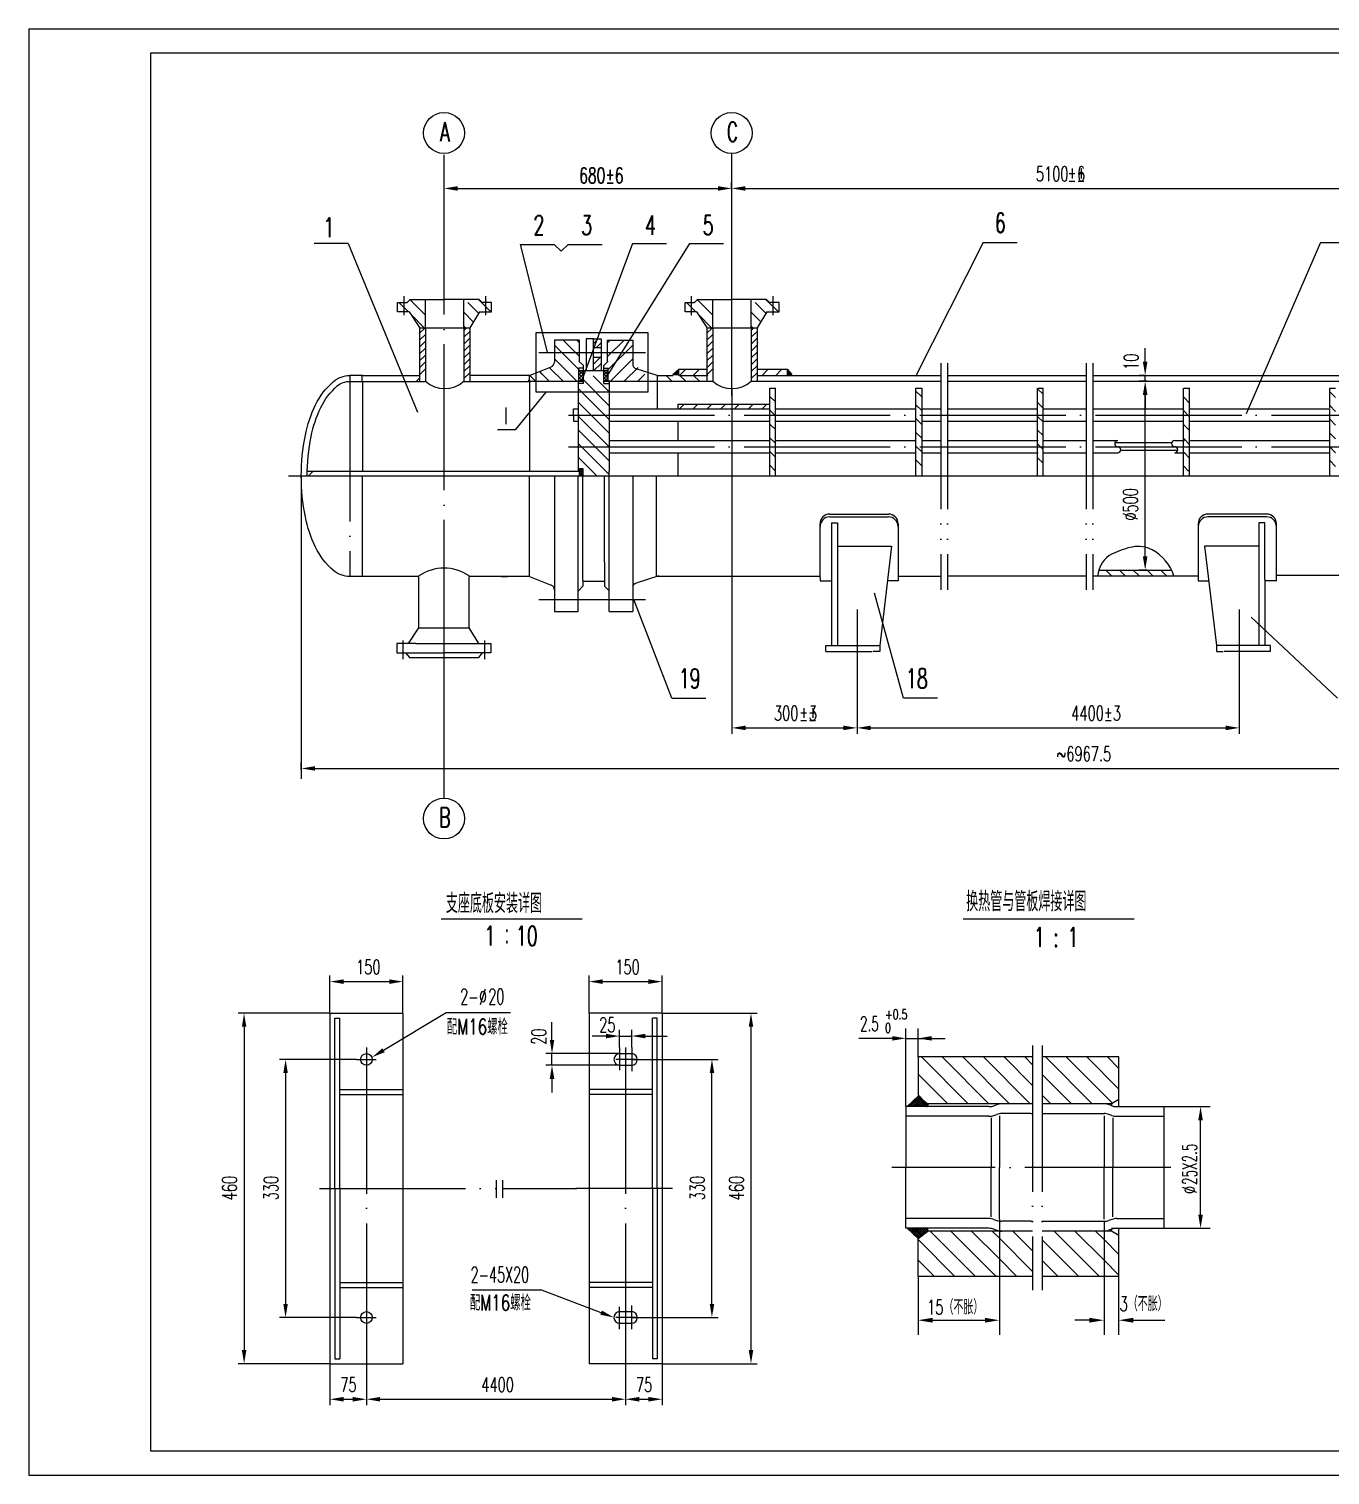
# Model space of a CAD drawing. Extents: x -843 to 1784, y -26 to 1322.
# Drawn here: x 6.4 to 273.6, y 719.5 to 1016.5 of the extents above; entities that cross this region are included whole.
import ezdxf
from ezdxf.enums import TextEntityAlignment as Align

# ---------------------------------------------------------------- set-up
doc = ezdxf.new("R2010")
doc.units = 0
doc.header["$MEASUREMENT"] = 0
doc.linetypes.add('DASHDOT-M', pattern=[36, 30, -3, 0, -3])
doc.linetypes.add('DIVIDE-M', pattern=[39, 30, -3, 0, -3, 0, -3])
doc.layers.get('0').update_dxf_attribs({"linetype": 'CONTINUOUS'})
for name, color, linetype in [('1', 3, 'CONTINUOUS'), ('CDR_DWG1', 4, 'CONTINUOUS'), ('CDR_DWG2', 2, 'CONTINUOUS'), ('CDR_DWG3', 1, 'DASHDOT-M'), ('CDR_DWG4', 3, 'DIVIDE-M')]:
    doc.layers.add(name, color=color, linetype=linetype)
doc.styles.add('HZ', font='romans', dxfattribs={"width": 0.7, "bigfont": 'hz'})

# ---------------------------------------------------------------- blocks, each defined once
blk = doc.blocks.new('*X18')
for p, q in [((218.61, 171.71), (217.45, 172.87)), ((221.44, 171.71), (220.24, 172.91)), ((224.27, 171.71), (223.07, 172.91)), ((227.1, 171.71), (225.9, 172.91)), ((229.92, 171.71), (228.72, 172.91))]:
    blk.add_line(p, q)
blk = doc.blocks.new('*X98')
at = {"layer": '1', "color": 0, "linetype": 'Continuous'}
for p, q in [((-22608.98, -21032.62), (-22618.6, -21023)), ((-22604.74, -21032.62), (-22614.36, -21023)), ((-22600.5, -21032.62), (-22610.12, -21023)), ((-22596.25, -21032.62), (-22605.88, -21023)), ((-22595.79, -21028.84), (-22601.63, -21023)), ((-22595.79, -21024.6), (-22597.39, -21023)), ((-22583.53, -21032.62), (-22593.15, -21023)), ((-22579.4, -21032.51), (-22588.91, -21023)), ((-22578.04, -21029.62), (-22584.66, -21023)), ((-22578.04, -21025.37), (-22580.42, -21023)), ((-22613.22, -21032.62), (-22619.31, -21026.54)), ((-22587.77, -21032.62), (-22593.79, -21026.6)), ((-22618.05, -21032.04), (-22619.31, -21030.78)), ((-22592.01, -21032.62), (-22593.79, -21030.84)), ((-22607.48, -21068.07), (-22616.79, -21058.75)), ((-22603.23, -21068.07), (-22612.55, -21058.75)), ((-22602.58, -21064.47), (-22608.31, -21058.75)), ((-22602.58, -21060.23), (-22604.06, -21058.75)), ((-22595.79, -21067.03), (-22602.58, -21060.23)), ((-22595.79, -21062.78), (-22599.82, -21058.75)), ((-22582.02, -21068.07), (-22591.33, -21058.76)), ((-22581.11, -21064.73), (-22587.09, -21058.76)), ((-22581.11, -21060.49), (-22582.85, -21058.76)), ((-22611.72, -21068.07), (-22619.31, -21060.48)), ((-22586.26, -21068.07), (-22593.79, -21060.54)), ((-22578.04, -21063.56), (-22581.11, -21060.49)), ((-22615.96, -21068.07), (-22619.31, -21064.72)), ((-22598.99, -21068.07), (-22602.58, -21064.47)), ((-22590.51, -21068.07), (-22593.79, -21064.78)), ((-22578.04, -21067.8), (-22581.11, -21064.73))]:
    blk.add_line(p, q, dxfattribs=at)
blk = doc.blocks.new('*X97')
at = {"layer": '1', "color": 0, "linetype": 'Continuous'}
for p, q in [((-22621.42, -21058.18), (-22621.46, -21058.23)), ((-22620.99, -21058.18), (-22621.24, -21058.43)), ((-22621.16, -21058.18), (-22619.15, -21060.19)), ((-22620.57, -21058.18), (-22621.03, -21058.64)), ((-22620.15, -21058.18), (-22620.81, -21058.85)), ((-22620.73, -21058.18), (-22618.91, -21060)), ((-22619.72, -21058.18), (-22620.59, -21059.06)), ((-22619.3, -21058.18), (-22620.38, -21059.26)), ((-22620.31, -21058.18), (-22618.67, -21059.82)), ((-22618.87, -21058.18), (-22620.16, -21059.47)), ((-22618.45, -21058.18), (-22619.94, -21059.68)), ((-22619.88, -21058.18), (-22618.44, -21059.63)), ((-22618.02, -21058.18), (-22619.72, -21059.89)), ((-22617.6, -21058.18), (-22619.51, -21060.09)), ((-22619.46, -21058.18), (-22618.2, -21059.45)), ((-22617.31, -21058.32), (-22619.28, -21060.29)), ((-22619.04, -21058.18), (-22617.96, -21059.26)), ((-22618.61, -21058.18), (-22617.72, -21059.08)), ((-22618.19, -21058.18), (-22617.48, -21058.89)), ((-22617.76, -21058.18), (-22617.31, -21058.64)), ((-22617.31, -21058.74), (-22617.39, -21058.82)), ((-22617.34, -21058.18), (-22617.31, -21058.21))]:
    blk.add_line(p, q, dxfattribs=at)
blk = doc.blocks.new('*X96')
at = {"layer": '1', "color": 0, "linetype": 'Continuous'}
for p, q in [((-22621.42, -21033.19), (-22621.46, -21033.14)), ((-22620.99, -21033.19), (-22621.24, -21032.94)), ((-22621.16, -21033.19), (-22619.15, -21031.18)), ((-22620.57, -21033.19), (-22621.03, -21032.73)), ((-22620.15, -21033.19), (-22620.81, -21032.52)), ((-22620.73, -21033.19), (-22618.91, -21031.37)), ((-22619.72, -21033.19), (-22620.59, -21032.32)), ((-22619.3, -21033.19), (-22620.38, -21032.11)), ((-22620.31, -21033.19), (-22618.67, -21031.55)), ((-22618.87, -21033.19), (-22620.16, -21031.9)), ((-22618.45, -21033.19), (-22619.94, -21031.69)), ((-22619.88, -21033.19), (-22618.44, -21031.74)), ((-22618.02, -21033.19), (-22619.73, -21031.49)), ((-22617.6, -21033.19), (-22619.51, -21031.28)), ((-22619.46, -21033.19), (-22618.2, -21031.92)), ((-22617.31, -21033.06), (-22619.28, -21031.08)), ((-22619.04, -21033.19), (-22617.96, -21032.11)), ((-22618.61, -21033.19), (-22617.72, -21032.29)), ((-22618.19, -21033.19), (-22617.48, -21032.48)), ((-22617.76, -21033.19), (-22617.31, -21032.73)), ((-22617.31, -21032.63), (-22617.39, -21032.55)), ((-22617.34, -21033.19), (-22617.31, -21033.16))]:
    blk.add_line(p, q, dxfattribs=at)
blk = doc.blocks.new('*X19')
for p, q in [((85.38, 225.75), (83.45, 227.68)), ((88.87, 225.09), (85.69, 228.27)), ((99.8, 225.47), (97.59, 227.68)), ((102.35, 225.75), (99.78, 228.32)), ((88.61, 222.51), (85.86, 225.27)), ((98.72, 223.72), (96.77, 225.67)), ((97.1, 222.51), (96.77, 222.85))]:
    blk.add_line(p, q)
blk = doc.blocks.new('*X17')
for p, q in [((159.06, 238.25), (160.3, 239.5)), ((161.89, 238.25), (163.13, 239.5))]:
    blk.add_line(p, q)
blk = doc.blocks.new('*X34')
for p, q in [((117.47, 219.29), (118.39, 220.21)), ((118.04, 218.45), (119.01, 219.42))]:
    blk.add_line(p, q)
blk = doc.blocks.new('*X13')
for p, q in [((41.06, 114.6), (44.43, 117.97)), ((41.06, 117.43), (41.6, 117.97)), ((41.06, 111.77), (46.21, 116.92)), ((41.64, 109.52), (46.21, 114.09)), ((44.47, 109.52), (47.32, 112.37)), ((47.29, 109.52), (48.73, 110.96))]:
    blk.add_line(p, q)
blk = doc.blocks.new('*X22')
for p, q in [((149.84, 221.96), (150.39, 222.51)), ((149.84, 220.55), (151.04, 221.75)), ((149.84, 219.13), (151.04, 220.34)), ((149.84, 217.72), (151.04, 218.93)), ((149.84, 216.3), (151.04, 217.51)), ((149.84, 214.89), (151.04, 216.1)), ((149.84, 213.48), (151.04, 214.68)), ((149.84, 212.06), (151.04, 213.27))]:
    blk.add_line(p, q)
blk = doc.blocks.new('*X21')
for p, q in [((140.74, 221.35), (141.9, 222.51)), ((140.74, 219.93), (141.94, 221.13)), ((140.74, 218.52), (141.94, 219.72)), ((140.74, 217.11), (141.94, 218.31)), ((140.74, 215.69), (141.94, 216.89)), ((140.74, 214.28), (141.94, 215.48)), ((140.74, 212.86), (141.94, 214.06))]:
    blk.add_line(p, q)
blk = doc.blocks.new('*X14')
for p, q in [((90.66, 104.5), (85.24, 109.92)), ((90.66, 107.33), (87.36, 110.63)), ((90.66, 101.68), (84.29, 108.04)), ((90.66, 98.85), (84.29, 105.21)), ((90.66, 96.02), (84.29, 102.38)), ((90.66, 93.19), (84.29, 99.56)), ((90.66, 90.36), (84.29, 96.73)), ((88.12, 90.08), (84.29, 93.9))]:
    blk.add_line(p, q)
blk = doc.blocks.new('*X15')
for p, q in [((114.44, 233.24), (115.33, 234.12)), ((114.44, 233.94), (114.62, 234.12)), ((114.44, 232.53), (115.36, 233.45)), ((115.36, 232.54), (114.44, 233.45)), ((115.17, 232.02), (114.44, 232.75)), ((114.46, 232.02), (114.44, 232.04)), ((115.36, 233.24), (114.48, 234.12)), ((114.64, 232.02), (115.36, 232.74)), ((115.36, 233.95), (115.19, 234.12))]:
    blk.add_line(p, q)
blk = doc.blocks.new('*X42')
at = {"color": 0}
for p, q in [((113.06, 199.34), (113.36, 199.65)), ((113.75, 198.94), (113.06, 199.64)), ((113.06, 198.92), (113.75, 199.61)), ((113.75, 198.52), (113.06, 199.21)), ((113.06, 198.5), (113.75, 199.19)), ((113.75, 199.37), (113.47, 199.65)), ((113.75, 198.1), (113.06, 198.79)), ((113.33, 198.1), (113.06, 198.36)), ((113.08, 198.1), (113.75, 198.76)), ((113.51, 198.1), (113.75, 198.34))]:
    blk.add_line(p, q, dxfattribs=at)
blk = doc.blocks.new('*X35')
for p, q in [((117.47, 215.05), (118.81, 216.39)), ((117.52, 213.69), (119.01, 215.18)), ((118.94, 213.69), (119.01, 213.76))]:
    blk.add_line(p, q)
blk = doc.blocks.new('*X40')
for p, q in [((154.86, 207.18), (153.66, 208.38)), ((154.86, 204.35), (153.66, 205.55)), ((154.86, 201.52), (153.66, 202.72)), ((154.86, 198.7), (153.66, 199.9)), ((154.86, 195.87), (153.66, 197.07)), ((154.83, 193.07), (153.66, 194.24))]:
    blk.add_line(p, q)
blk = doc.blocks.new('*X20')
for p, q in [((133.56, 211.51), (132.36, 212.71)), ((136.38, 211.51), (135.18, 212.71)), ((139.21, 211.51), (138.01, 212.71))]:
    blk.add_line(p, q)
blk = doc.blocks.new('*X16')
for p, q in [((142.09, 238.25), (143.33, 239.49)), ((144.92, 238.25), (146.15, 239.49)), ((147.75, 238.25), (147.88, 238.39))]:
    blk.add_line(p, q)
blk = doc.blocks.new('*X41')
for p, q in [((135.11, 205.82), (136.07, 206.79)), ((137.94, 205.82), (138.9, 206.79)), ((140.76, 205.82), (141.73, 206.79)), ((143.59, 205.82), (144.56, 206.79)), ((146.42, 205.82), (147.39, 206.79)), ((149.25, 205.82), (150.22, 206.79)), ((152.08, 205.82), (153.05, 206.79))]:
    blk.add_line(p, q)
blk = doc.blocks.new('*X39')
for p, q in [((184.86, 208.29), (183.66, 209.49)), ((184.86, 205.47), (183.66, 206.67)), ((184.86, 202.64), (183.66, 203.84)), ((184.86, 199.81), (183.66, 201.01)), ((184.86, 196.98), (183.66, 198.18)), ((184.86, 194.15), (183.66, 195.35))]:
    blk.add_line(p, q)
blk = doc.blocks.new('*X38')
for p, q in [((209.78, 208.83), (208.66, 209.95)), ((209.78, 206), (208.66, 207.12)), ((209.78, 203.17), (208.66, 204.29)), ((209.78, 200.34), (208.66, 201.46)), ((209.78, 197.51), (208.66, 198.64)), ((209.78, 194.69), (208.66, 195.81))]:
    blk.add_line(p, q)
blk = doc.blocks.new('*X36')
for p, q in [((269.86, 208.15), (268.66, 209.35)), ((269.86, 205.32), (268.66, 206.52)), ((269.86, 202.49), (268.66, 203.69)), ((269.86, 199.66), (268.66, 200.86)), ((269.86, 196.83), (268.66, 198.03)), ((269.86, 194.01), (268.66, 195.21))]:
    blk.add_line(p, q)
blk = doc.blocks.new('*X37')
for p, q in [((239.86, 207.03), (238.66, 208.23)), ((239.86, 209.86), (239.65, 210.07)), ((239.86, 204.21), (238.66, 205.41)), ((239.86, 201.38), (238.66, 202.58)), ((239.86, 198.55), (238.66, 199.75)), ((239.86, 195.72), (238.66, 196.92)), ((239.68, 193.07), (238.66, 194.09))]:
    blk.add_line(p, q)

msp = doc.modelspace()

# ---------------------------------------------------------------- linework, layer by layer
for p, q in [((6.37, 1016.49), (847.37, 1016.49)), ((6.37, 1016.49), (847.37, 1016.49)), ((6.37, 1016.49), (6.37, 719.49)), ((91.63, 965.86), (91.63, 990.64)), ((150.71, 990.87), (150.71, 965.86)), ((94.43, 983.72), (147.91, 983.72)), ((153.51, 983.72), (282.67, 983.72)), ((71.96, 972.41), (64.96, 972.41)), ((71.96, 972.41), (86.19, 937.8)), ((107.28, 972.24), (112.84, 950.08)), ((107.28, 972.24), (114.28, 972.24)), ((114.28, 972.24), (115.7, 970.83)), ((115.7, 970.83), (117.11, 972.24)), ((117.11, 972.24), (124.11, 972.24)), ((130.33, 972.41), (119.89, 944.12)), ((142.02, 972.41), (125.05, 945.15)), ((130.33, 972.41), (137.33, 972.41)), ((142.02, 972.41), (149.02, 972.41)), ((202.38, 972.6), (188.46, 945.13)), ((202.38, 972.6), (209.38, 972.6)), ((271.68, 972.6), (256.39, 937.43)), ((271.68, 972.6), (278.68, 972.6)), ((235.64, 948.13), (235.64, 950.93)), ((139.79, 946.57), (138.63, 945.5)), ((162.09, 946.58), (163.09, 945.5)), ((235.64, 945.33), (234.39, 945.33)), ((235.64, 944.13), (235.64, 945.33)), ((235.64, 944.13), (235.64, 945.33)), ((112.55, 941.88), (106.22, 934.12)), ((150.78, 942.62), (150.78, 871.69)), ((236.02, 944.13), (234.39, 944.13)), ((235.64, 941.33), (235.64, 938.53)), ((235.64, 908.14), (235.64, 941.33)), ((106.22, 934.12), (102.6, 934.12)), ((62.32, 924.69), (62.32, 862.47)), ((186.01, 879.06), (180.07, 900.59)), ((138.42, 879.06), (130.63, 899.34)), ((176.47, 897.22), (176.47, 873.71)), ((254.98, 897.22), (254.98, 873.71)), ((257.42, 895.65), (275.12, 879.06)), ((91.63, 858.52), (91.63, 885.72)), ((138.42, 879.06), (145.42, 879.06)), ((193.01, 879.06), (186.01, 879.06)), ((176.47, 873.71), (176.47, 871.69)), ((254.98, 873.71), (254.98, 871.69)), ((153.58, 872.94), (173.67, 872.94)), ((179.27, 872.94), (252.18, 872.94)), ((62.32, 864.38), (62.32, 865.86)), ((65.12, 864.61), (358.73, 864.61)), ((68.2, 814.35), (68.2, 822.08)), ((71, 820.83), (80.4, 820.83)), ((83.2, 814.35), (83.2, 822.08)), ((121.43, 814.35), (121.43, 822.08)), ((124.23, 820.83), (133.63, 820.83)), ((136.43, 814.35), (136.43, 822.08)), ((68.2, 814.35), (49.32, 814.35)), ((79.21, 806.74), (92.04, 814.52)), ((92.04, 814.52), (96.66, 814.52)), ((96.66, 814.52), (105.27, 814.52)), ((136.43, 814.35), (155.93, 814.35)), ((50.57, 811.55), (50.57, 745.15)), ((113.81, 808.85), (113.81, 812.53)), ((127.68, 807.27), (127.68, 810.9)), ((130.18, 807.27), (130.18, 810.9)), ((154.68, 811.55), (154.68, 745.15)), ((186.49, 795.17), (186.49, 811.17)), ((188.99, 805.36), (188.99, 811.17)), ((124.88, 809.65), (122.08, 809.65)), ((127.68, 809.65), (130.18, 809.65)), ((132.98, 809.65), (137.43, 809.65)), ((183.69, 809.17), (176.85, 809.17)), ((186.49, 809.17), (194.59, 809.17)), ((127.68, 806.05), (112.56, 806.05)), ((113.81, 803.66), (113.81, 806.05)), ((189.19, 805.36), (188.99, 805.16)), ((73.65, 804.85), (57.84, 804.85)), ((59.09, 802.05), (59.09, 754.65)), ((127.68, 803.66), (112.56, 803.66)), ((130.97, 804.85), (126.9, 804.85)), ((130.18, 804.85), (147.91, 804.85)), ((146.66, 754.65), (146.66, 802.05)), ((113.81, 800.86), (113.81, 798.06)), ((186.79, 795.17), (189, 797.28)), ((189, 797.28), (191, 795.73)), ((190.99, 795.73), (190.99, 795.17)), ((212.13, 793.74), (212.51, 793.74)), ((239.46, 795.17), (249.02, 795.17)), ((247.02, 772.97), (247.02, 792.37)), ((186.79, 770.17), (189, 768.06)), ((189, 768.06), (191, 769.61)), ((190.99, 769.6), (190.99, 770.17)), ((205.71, 772.06), (205.71, 748.29)), ((212.13, 771.6), (212.51, 771.6)), ((212.51, 769.6), (212.47, 769.6)), ((227.19, 771.6), (227.19, 748.29)), ((230.25, 760.29), (230.25, 770.17)), ((239.46, 770.17), (249.02, 770.17)), ((188.99, 760.29), (188.99, 768.62)), ((230.25, 760.35), (230.19, 760.29)), ((97.44, 757.51), (111.55, 757.51)), ((123.91, 752.84), (111.55, 757.51)), ((212.51, 760.29), (188.99, 760.29)), ((188.99, 760.29), (188.99, 748.29)), ((230.25, 760.29), (214.51, 760.29)), ((230.19, 760.29), (230.19, 748.29)), ((73.65, 751.85), (57.84, 751.85)), ((130.18, 751.85), (147.91, 751.85)), ((75.7, 749.28), (75.7, 733.81)), ((128.93, 749.28), (128.93, 733.81)), ((191.99, 751.29), (202.71, 751.29)), ((224.19, 751.29), (221.19, 751.29)), ((233.19, 751.29), (239.65, 751.29)), ((69.2, 743.35), (70.2, 743.35)), ((68.2, 742.35), (49.32, 742.35)), ((68.2, 742.35), (68.2, 733.81)), ((136.43, 742.35), (136.43, 733.81)), ((136.43, 742.35), (155.93, 742.35)), ((71, 735.06), (72.9, 735.06)), ((78.5, 735.06), (126.13, 735.06)), ((131.73, 735.06), (133.63, 735.06)), ((6.37, 719.49), (847.37, 719.49))]:
    msp.add_line(p, q)
msp.add_circle((75.7, 751.85), 1.2)
for points in [[(94.43, 984.19), (94.43, 983.26), (91.63, 983.72)], [(147.91, 984.19), (147.91, 983.26), (150.71, 983.72)], [(153.51, 984.19), (153.51, 983.26), (150.71, 983.72)], [(235.17, 948.13), (236.1, 948.13), (235.64, 945.33)], [(139.79, 945.34), (139.79, 946.58), (138.51, 945.34)], [(162.13, 945.36), (162.13, 946.5), (163.12, 945.41)], [(235.17, 941.33), (236.1, 941.33), (235.64, 944.13)], [(235.17, 941.33), (236.1, 941.33), (235.64, 944.13)], [(235.17, 908.14), (236.1, 908.14), (235.64, 905.34)], [(153.58, 873.4), (153.58, 872.47), (150.78, 872.94)], [(173.67, 873.4), (173.67, 872.47), (176.47, 872.94)], [(179.27, 873.4), (179.27, 872.47), (176.47, 872.94)], [(252.18, 873.4), (252.18, 872.47), (254.98, 872.94)], [(65.12, 865.08), (65.12, 864.15), (62.32, 864.61)], [(71, 821.3), (71, 820.36), (68.2, 820.83)], [(80.4, 821.3), (80.4, 820.36), (83.2, 820.83)], [(124.23, 821.3), (124.23, 820.36), (121.43, 820.83)], [(133.63, 821.3), (133.63, 820.36), (136.43, 820.83)], [(50.11, 811.55), (51.04, 811.55), (50.57, 814.35)], [(154.22, 811.55), (155.15, 811.55), (154.68, 814.35)], [(113.35, 808.85), (114.28, 808.85), (113.81, 806.05)], [(124.88, 810.11), (124.88, 809.18), (127.68, 809.65)], [(132.98, 810.11), (132.98, 809.18), (130.18, 809.65)], [(183.69, 809.64), (183.69, 808.71), (186.49, 809.17)], [(191.79, 809.64), (191.79, 808.71), (188.99, 809.17)], [(79.45, 806.34), (78.97, 807.13), (76.82, 805.28)], [(58.63, 802.05), (59.56, 802.05), (59.09, 804.85)], [(113.35, 800.86), (114.28, 800.86), (113.81, 803.66)], [(146.2, 802.05), (147.13, 802.05), (146.66, 804.85)], [(246.55, 792.37), (247.48, 792.37), (247.02, 795.17)], [(246.55, 772.97), (247.48, 772.97), (247.02, 770.17)], [(58.63, 754.65), (59.56, 754.65), (59.09, 751.85)], [(146.2, 754.65), (147.13, 754.65), (146.66, 751.85)], [(124.07, 753.28), (123.74, 752.41), (126.53, 751.85)], [(191.99, 751.79), (191.99, 750.79), (188.99, 751.29)], [(202.71, 751.79), (202.71, 750.79), (205.71, 751.29)], [(224.19, 751.79), (224.19, 750.79), (227.19, 751.29)], [(233.19, 751.79), (233.19, 750.79), (230.19, 751.29)], [(50.11, 745.15), (51.04, 745.15), (50.57, 742.35)], [(154.22, 745.15), (155.15, 745.15), (154.68, 742.35)], [(71, 735.53), (71, 734.59), (68.2, 735.06)], [(72.9, 735.53), (72.9, 734.59), (75.7, 735.06)], [(78.5, 735.53), (78.5, 734.59), (75.7, 735.06)], [(126.13, 735.53), (126.13, 734.59), (128.93, 735.06)], [(131.73, 735.53), (131.73, 734.59), (128.93, 735.06)], [(133.63, 735.53), (133.63, 734.59), (136.43, 735.06)]]:
    msp.add_solid(points)
at = {"layer": 'CDR_DWG1'}
for p, q in [((842.37, 1011.49), (31.37, 1011.49)), ((31.37, 1011.49), (31.37, 724.49)), ((91.63, 983.55), (91.63, 984.97)), ((150.71, 983.55), (150.71, 984.97)), ((150.71, 984.26), (150.71, 982.47)), ((82.1, 960.3), (84.03, 960.3)), ((82.1, 958.37), (82.1, 960.3)), ((84.03, 960.3), (83.92, 960.3)), ((84.03, 960.3), (84.67, 960.94)), ((84.67, 960.94), (91.63, 960.94)), ((87.8, 955.13), (87.8, 960.94)), ((98.84, 960.94), (91.63, 960.94)), ((95.7, 955.13), (95.7, 960.94)), ((99.48, 960.3), (98.84, 960.94)), ((101.41, 960.3), (99.48, 960.3)), ((101.41, 958.37), (101.41, 960.3)), ((141.13, 958.37), (141.13, 960.3)), ((141.13, 960.3), (143.06, 960.3)), ((143.06, 960.3), (142.95, 960.3)), ((143.06, 960.3), (143.7, 960.94)), ((143.7, 960.94), (144.83, 960.94)), ((144.83, 960.94), (146.68, 960.94)), ((146.68, 960.94), (150.78, 960.94)), ((146.83, 955.13), (146.83, 960.94)), ((154.89, 960.94), (150.78, 960.94)), ((154.72, 955.13), (154.72, 960.94)), ((156.72, 960.94), (154.89, 960.94)), ((157.86, 960.94), (156.72, 960.94)), ((158.51, 960.3), (157.86, 960.94)), ((160.44, 960.3), (158.51, 960.3)), ((160.44, 958.37), (160.44, 960.3)), ((84.47, 958.37), (82.1, 958.37)), ((84.47, 958.37), (86.6, 955.15)), ((98.89, 958.37), (96.9, 955.13)), ((98.89, 958.37), (101.41, 958.37)), ((143.5, 958.37), (141.13, 958.37)), ((143.5, 958.37), (145.63, 955.15)), ((157.92, 958.37), (155.93, 955.13)), ((157.92, 958.37), (160.44, 958.37)), ((86.6, 955.15), (86.6, 944.13)), ((86.7, 955.13), (87.8, 955.13)), ((87.8, 955.13), (87.8, 944.13)), ((87.8, 955.13), (95.7, 955.13)), ((95.7, 955.47), (95.7, 944.13)), ((95.7, 955.13), (96.9, 955.13)), ((96.9, 955.13), (96.9, 944.13)), ((145.63, 955.15), (145.63, 944.13)), ((145.73, 955.13), (146.83, 955.13)), ((146.83, 955.13), (146.83, 944.13)), ((146.83, 955.13), (154.72, 955.13)), ((154.72, 955.47), (154.72, 944.13)), ((154.72, 955.13), (155.93, 955.13)), ((155.93, 955.13), (155.93, 944.13)), ((114.33, 952.58), (114.33, 948.06)), ((119.48, 952.58), (114.33, 952.58)), ((119.48, 948.27), (119.48, 952.58)), ((120.81, 952.83), (120.81, 946.31)), ((122.35, 952.83), (120.81, 952.83)), ((122.35, 951.07), (122.35, 952.83)), ((122.35, 952.83), (123.9, 952.83)), ((122.35, 951.07), (123.9, 951.07)), ((122.35, 950.4), (122.35, 951.07)), ((123.9, 952.83), (123.9, 950.4)), ((125.23, 948.27), (125.23, 952.58)), ((125.23, 952.58), (130.38, 952.58)), ((130.38, 952.58), (130.38, 947.66)), ((120.25, 947.35), (119.33, 948.27)), ((122.35, 948.35), (122.35, 950.4)), ((123.9, 949.01), (122.35, 949.01)), ((122.35, 946.31), (122.35, 948.35)), ((123.9, 950.4), (123.9, 948.4)), ((123.9, 948.4), (123.9, 946.31)), ((124.46, 947.35), (125.38, 948.27)), ((74.92, 945.31), (72.28, 945.31)), ((74.85, 944.11), (74.85, 945.31)), ((74.92, 945.31), (86.6, 945.31)), ((85.94, 944.11), (86.6, 944.77)), ((109.27, 945.3), (96.9, 945.3)), ((109.21, 945.29), (113.63, 947.1)), ((109.21, 944.11), (109.21, 945.29)), ((110.4, 944.15), (109.27, 945.3)), ((111.8, 945.57), (111.28, 946.1)), ((120.22, 946.79), (119.28, 946.79)), ((119.33, 946.31), (119.33, 946.79)), ((119.33, 944.13), (119.33, 946.31)), ((119.35, 946.31), (120.26, 946.31)), ((120.25, 946.99), (120.25, 947.35)), ((120.25, 946.32), (120.25, 946.99)), ((120.25, 944.15), (120.25, 946.32)), ((120.26, 946.31), (122.35, 946.31)), ((122.35, 946.31), (123.9, 946.31)), ((123.9, 946.31), (125.34, 946.31)), ((125.36, 946.31), (124.45, 946.31)), ((124.46, 946.99), (124.46, 947.35)), ((124.46, 946.32), (124.46, 946.99)), ((124.46, 944.15), (124.46, 946.32)), ((124.49, 946.79), (125.43, 946.79)), ((125.38, 946.31), (125.38, 946.79)), ((125.38, 944.13), (125.38, 946.31)), ((135.42, 945.33), (131.08, 946.7)), ((135.41, 945.34), (135.41, 938.44)), ((135.43, 945.33), (138.73, 945.33)), ((145.63, 946.57), (139.79, 946.57)), ((139.79, 946.57), (139.79, 945.34)), ((139.94, 945.33), (145.63, 945.33)), ((140.32, 945.33), (145.63, 945.33)), ((155.93, 946.58), (162.09, 946.58)), ((155.93, 945.33), (162.09, 945.33)), ((155.93, 945.33), (175.27, 945.33)), ((162.09, 946.58), (162.09, 945.35)), ((175.27, 945.33), (193.65, 945.33)), ((195.02, 945.33), (223.5, 945.33)), ((224.87, 945.33), (270.51, 945.33)), ((270.51, 945.33), (291.57, 945.33)), ((72.28, 944.11), (74.85, 944.11)), ((74.85, 944.11), (85.37, 944.11)), ((74.85, 944.11), (86.55, 944.11)), ((74.92, 944.11), (74.92, 925.67)), ((86.58, 944.11), (87.81, 944.11)), ((95.69, 944.11), (109.24, 944.11)), ((108.93, 944.11), (109.21, 944.4)), ((109.21, 944.4), (109.21, 925.67)), ((109.23, 944.13), (120.25, 944.13)), ((119.18, 944.27), (119.18, 935.74)), ((120.25, 943.66), (119.18, 943.66)), ((120.25, 943.66), (120.25, 944.15)), ((124.46, 943.66), (124.46, 944.15)), ((124.46, 944.13), (139.46, 944.13)), ((124.46, 943.66), (125.53, 943.66)), ((125.54, 944.27), (125.54, 935.74)), ((139.46, 944.13), (146.83, 944.13)), ((154.72, 944.13), (177.01, 944.13)), ((158.54, 942.69), (159.74, 942.69)), ((158.54, 924.69), (158.54, 942.69)), ((159.74, 924.69), (159.74, 942.69)), ((177.01, 944.13), (193.65, 944.13)), ((188.54, 924.69), (188.54, 942.69)), ((188.54, 942.69), (189.74, 942.69)), ((189.74, 942.69), (189.74, 924.69)), ((195.02, 944.13), (223.5, 944.13)), ((213.54, 924.69), (213.54, 942.69)), ((213.59, 942.69), (213.71, 942.69)), ((213.71, 942.69), (214.67, 942.69)), ((214.67, 924.69), (214.67, 942.69)), ((224.87, 944.13), (271.28, 944.13)), ((243.54, 924.69), (243.54, 942.69)), ((243.58, 942.69), (244.74, 942.69)), ((244.74, 924.69), (244.74, 942.69)), ((271.28, 944.13), (292.77, 944.13)), ((273.48, 942.69), (274.74, 942.69)), ((273.54, 938.69), (273.54, 942.69)), ((139.69, 938.43), (139.69, 939.4)), ((139.69, 939.4), (158.54, 939.4)), ((118.22, 938.44), (119.18, 938.44)), ((118.22, 937.19), (118.22, 938.44)), ((118.22, 937.19), (118.22, 935.94)), ((118.22, 935.94), (119.18, 935.94)), ((119.18, 935.69), (119.18, 925.67)), ((125.54, 938.44), (153.8, 938.44)), ((125.54, 935.94), (153.51, 935.94)), ((125.54, 935.69), (125.54, 925.69)), ((139.67, 935.94), (139.67, 931.94)), ((153.51, 935.94), (158.54, 935.94)), ((153.8, 938.44), (158.54, 938.44)), ((159.74, 938.44), (183.69, 938.44)), ((159.74, 935.94), (183.69, 935.94)), ((183.69, 938.44), (188.54, 938.44)), ((183.69, 935.94), (188.54, 935.94)), ((189.74, 938.44), (193.65, 938.44)), ((189.74, 935.94), (193.65, 935.94)), ((195.02, 938.44), (213.54, 938.44)), ((195.02, 935.94), (213.59, 935.94)), ((214.67, 938.44), (223.5, 938.44)), ((214.67, 935.94), (223.5, 935.94)), ((224.87, 938.44), (243.54, 938.44)), ((224.87, 935.94), (243.56, 935.94)), ((244.74, 938.44), (273.62, 938.44)), ((244.74, 935.94), (273.62, 935.94)), ((273.54, 924.69), (273.54, 938.44)), ((125.54, 931.94), (153.54, 931.94)), ((153.54, 931.94), (158.54, 931.94)), ((159.74, 931.94), (183.54, 931.94)), ((183.54, 931.94), (188.54, 931.94)), ((189.74, 931.94), (193.65, 931.94)), ((195.02, 931.94), (213.65, 931.94)), ((214.67, 931.94), (223.5, 931.94)), ((224.87, 931.94), (230.01, 931.94)), ((241.19, 931.47), (229.43, 931.47)), ((242.28, 929.91), (230.52, 929.91)), ((241.7, 931.94), (243.72, 931.94)), ((244.86, 931.94), (273.55, 931.94)), ((125.54, 929.44), (153.54, 929.44)), ((139.67, 929.44), (139.67, 924.69)), ((153.54, 929.44), (158.54, 929.44)), ((159.74, 929.44), (183.54, 929.44)), ((183.54, 929.44), (188.54, 929.44)), ((189.74, 929.44), (193.69, 929.44)), ((195.03, 929.44), (213.65, 929.44)), ((214.67, 929.44), (223.5, 929.44)), ((224.87, 929.44), (230.01, 929.44)), ((241.71, 929.44), (243.72, 929.44)), ((244.86, 929.44), (273.55, 929.44)), ((59.67, 924.69), (119.45, 924.69)), ((63.62, 925.67), (119.44, 925.67)), ((63.81, 924.68), (64.79, 925.69)), ((74.85, 924.67), (74.85, 904.02)), ((109.21, 904.06), (109.21, 924.69)), ((112.32, 924.69), (119.51, 924.69)), ((114.33, 924.69), (114.33, 896.81)), ((119.18, 896.81), (119.18, 924.69)), ((119.43, 924.69), (119.43, 926.24)), ((119.43, 926.24), (120.13, 926.24)), ((120.13, 924.69), (119.43, 924.69)), ((119.51, 924.69), (121.77, 924.69)), ((120.13, 926.24), (120.13, 924.69)), ((120.13, 907), (120.13, 924.69)), ((121.77, 924.69), (125.66, 924.69)), ((124.6, 907), (124.6, 924.69)), ((125.54, 924.69), (125.54, 925.69)), ((125.54, 896.81), (125.54, 924.69)), ((125.66, 924.69), (364.4, 924.69)), ((130.38, 924.69), (130.38, 896.81)), ((135.23, 924.69), (135.23, 903.98)), ((168.86, 903.76), (168.86, 914.86)), ((170.86, 916.86), (182.91, 916.86)), ((170.86, 916.27), (182.91, 916.27)), ((171.24, 915.08), (171.24, 889.86)), ((171.24, 915.08), (172.44, 915.08)), ((172.44, 915.08), (172.44, 889.86)), ((184.91, 914.86), (184.91, 903.16)), ((246.54, 914.86), (246.54, 903.16)), ((260.59, 916.86), (248.54, 916.86)), ((260.59, 916.27), (248.54, 916.27)), ((259.01, 915.08), (259.01, 889.86)), ((260.21, 915.08), (259.01, 915.08)), ((260.21, 903.45), (260.21, 915.08)), ((262.59, 903.16), (262.59, 914.86)), ((172.44, 910.28), (183.55, 910.28)), ((183.55, 910.28), (181.16, 889.86)), ((247.81, 910.28), (250.29, 889.86)), ((259.01, 910.28), (247.81, 910.28)), ((120.13, 903.21), (120.13, 907)), ((124.6, 907), (124.6, 903.21)), ((74.92, 904.02), (72.28, 904.02)), ((86.48, 904.06), (74.85, 904.06)), ((86.48, 893.46), (86.48, 904.06)), ((96.78, 893.46), (96.78, 904.06)), ((109.2, 904.06), (96.78, 904.06)), ((103.47, 904.06), (104.7, 904.06)), ((109.21, 904.06), (113.63, 902.27)), ((120.13, 903.21), (120.13, 902.03)), ((120.15, 903.07), (124.6, 903.07)), ((124.6, 903.21), (124.6, 902)), ((135.76, 904.15), (131.08, 902.67)), ((135.23, 904.09), (168.86, 904.09)), ((168.86, 903.76), (168.86, 903.16)), ((168.86, 903.16), (171.24, 903.16)), ((184.91, 903.16), (182.72, 903.16)), ((184.91, 904.09), (193.65, 904.09)), ((195.02, 904.14), (223.5, 904.14)), ((224.87, 904.14), (241.04, 904.14)), ((226.26, 905.34), (241.04, 905.34)), ((236.02, 905.34), (234.39, 905.34)), ((237.61, 904.14), (246.54, 904.14)), ((246.54, 903.16), (248.68, 903.16)), ((260.21, 903.45), (260.21, 889.86)), ((262.59, 903.16), (260.21, 903.16)), ((262.59, 904.33), (301.04, 904.33)), ((120.14, 902.03), (119.22, 901.11)), ((124.62, 902.03), (125.54, 901.11)), ((114.33, 896.81), (119.18, 896.81)), ((125.54, 896.81), (130.38, 896.81)), ((84.34, 890.25), (86.47, 893.46)), ((86.47, 893.46), (96.77, 893.46)), ((98.76, 890.25), (96.78, 893.48)), ((85.83, 890.25), (81.97, 890.25)), ((81.97, 890.25), (81.97, 888.32)), ((81.97, 888.32), (91.63, 888.32)), ((83.74, 888.32), (84.54, 887.4)), ((85.83, 890.25), (97.42, 890.25)), ((101.28, 888.32), (91.63, 888.32)), ((97.42, 890.25), (101.28, 890.25)), ((99.5, 888.32), (98.7, 887.4)), ((101.28, 890.25), (101.28, 888.32)), ((170.05, 888.66), (170.05, 889.86)), ((170.05, 889.86), (181.16, 889.86)), ((170.05, 888.66), (179.58, 888.66)), ((181.11, 888.66), (179.76, 888.66)), ((181.16, 889.86), (181.16, 888.66)), ((250.29, 889.86), (250.29, 888.66)), ((261.4, 889.86), (250.29, 889.86)), ((250.34, 888.66), (251.69, 888.66)), ((261.4, 888.66), (251.87, 888.66)), ((261.4, 888.66), (261.4, 889.86)), ((84.54, 887.4), (98.7, 887.4)), ((68.2, 814.35), (83.2, 814.35)), ((68.2, 814.35), (68.2, 742.35)), ((83.2, 814.35), (83.2, 742.35)), ((121.43, 814.35), (121.43, 742.35)), ((136.43, 814.35), (121.43, 814.35)), ((136.43, 814.35), (136.43, 742.35)), ((69.2, 778.35), (69.2, 813.35)), ((69.2, 813.35), (70.2, 813.35)), ((70.2, 778.35), (70.2, 813.35)), ((134.43, 778.35), (134.43, 813.35)), ((135.43, 813.35), (134.43, 813.35)), ((135.43, 778.35), (135.43, 813.35)), ((127.68, 806.05), (130.18, 806.05)), ((212.51, 805.36), (188.99, 805.36)), ((188.99, 805.36), (188.99, 797.28)), ((230.25, 805.36), (214.51, 805.36)), ((230.25, 795.17), (230.25, 805.36)), ((127.68, 803.66), (130.18, 803.66)), ((70.2, 798.68), (83.2, 798.68)), ((70.2, 797.68), (83.2, 797.68)), ((134.43, 798.68), (121.43, 798.68)), ((134.43, 797.68), (121.43, 797.68)), ((230.25, 796.63), (228.71, 795.74)), ((203.55, 795.17), (186.49, 795.17)), ((186.49, 795.17), (186.49, 782.67)), ((203.55, 793.17), (186.49, 793.17)), ((212.51, 795.74), (190.99, 795.73)), ((204.57, 795.34), (205.15, 795.56)), ((204.57, 793.34), (205.15, 793.56)), ((205.71, 793.27), (205.71, 782.67)), ((212.13, 793.74), (206.17, 793.74)), ((228.71, 795.74), (214.51, 795.74)), ((214.51, 793.74), (227.27, 793.73)), ((227.25, 793.27), (227.25, 782.67)), ((228.79, 795.34), (228.2, 795.56)), ((228.79, 793.34), (228.2, 793.56)), ((228.71, 795.74), (228.71, 795.38)), ((229.79, 795.17), (239.46, 795.17)), ((229.79, 793.17), (239.46, 793.17)), ((239.46, 795.17), (239.46, 770.17)), ((203.99, 792.83), (203.99, 782.67)), ((228.98, 792.83), (228.98, 782.67)), ((186.49, 770.17), (186.49, 782.67)), ((203.99, 772.51), (203.99, 782.67)), ((205.71, 772.06), (205.71, 782.67)), ((227.25, 772.06), (227.25, 782.67)), ((228.98, 772.51), (228.98, 782.67)), ((69.2, 778.35), (69.2, 743.35)), ((70.2, 778.35), (70.2, 743.35)), ((134.43, 778.35), (134.43, 743.35)), ((135.43, 778.35), (135.43, 743.35)), ((203.55, 772.17), (186.49, 772.17)), ((203.55, 770.17), (186.49, 770.17)), ((212.51, 769.6), (190.99, 769.6)), ((204.57, 771.99), (205.16, 771.78)), ((204.57, 769.99), (205.16, 769.78)), ((212.13, 771.6), (206.17, 771.6)), ((214.51, 771.6), (227.27, 771.6)), ((228.71, 769.6), (214.51, 769.6)), ((228.79, 771.99), (228.2, 771.78)), ((228.79, 769.99), (228.2, 769.78)), ((228.71, 770.17), (238.11, 770.17)), ((228.71, 769.6), (228.71, 769.96)), ((230.25, 768.71), (228.71, 769.6)), ((229.79, 772.17), (239.46, 772.17)), ((229.79, 770.17), (239.46, 770.17)), ((70.2, 759.03), (83.2, 759.03)), ((70.2, 758.03), (83.2, 758.03)), ((134.43, 759.03), (121.43, 759.03)), ((134.43, 758.03), (121.43, 758.03)), ((127.68, 753.05), (130.18, 753.05)), ((127.68, 750.66), (130.18, 750.66)), ((135.43, 743.35), (134.43, 743.35)), ((68.2, 742.35), (83.2, 742.35)), ((136.43, 742.35), (121.43, 742.35)), ((31.37, 724.49), (842.37, 724.49))]:
    msp.add_line(p, q, dxfattribs=at)
msp.add_lwpolyline([(110.59, 954.16), (133.51, 954.16), (133.51, 941.88), (110.59, 941.88), (110.59, 954.16)], close=True, dxfattribs=at)
for points in [[(62.32, 924.67, -0.049335), (63.15, 933.03, -0.063136), (65.24, 939.26, -0.103318), (68.93, 944.07, -0.179284), (72.28, 945.31)], [(63.52, 924.67, -0.049335), (64.33, 932.79, -0.063136), (66.32, 938.74, -0.103318), (69.71, 943.16, -0.179284), (72.28, 944.11)], [(72.28, 904.02, -0.179284), (68.93, 905.26, -0.103318), (65.24, 910.07, -0.063136), (63.15, 916.3, -0.049335), (62.32, 924.67)]]:
    msp.add_lwpolyline(points, format="xyb", dxfattribs=at)
msp.add_circle((75.7, 804.85), 1.2, dxfattribs=at)
for centre, radius, start, end in [((113.33, 948.06), 1, 287.5069, 360), ((131.38, 947.66), 1, 180, 252.4931), ((91.75, 948.54), 5.92, 228.1229, 311.8771), ((150.78, 948.54), 5.92, 228.1229, 311.8771), ((230.01, 931.31), 0.625, 90, 270), ((230.01, 930.06), 0.625, 270, 90), ((241.7, 931.31), 0.625, 90, 270), ((241.7, 930.06), 0.625, 270, 90), ((170.86, 914.86), 2, 90, 180), ((170.86, 914.27), 2, 90, 180), ((182.91, 914.86), 2, 0, 90), ((182.91, 914.27), 2, 0, 90), ((248.54, 914.86), 2, 90, 180), ((248.54, 914.27), 2, 90, 180), ((260.59, 914.86), 2, 0, 90), ((260.59, 914.27), 2, 0, 90), ((236.84, 891.99), 18.49, 101.9656, 115.433), ((234.25, 904.18), 6.03, 61.6916, 101.9656), ((232.7, 901.29), 9.3, 17.9185, 61.6916), ((231.13, 903.98), 5.2, 115.433, 178.1153), ((91.63, 896.76), 9, 55.0891, 124.9109), ((113.33, 901.32), 1, 0, 72.4931), ((131.38, 901.72), 1, 107.5069, 180), ((127.73, 804.85), 1.2, 92.388, 267.612), ((130.13, 804.85), 1.2, 272.388, 87.612), ((203.55, 798.17), 3, 269.9981, 289.8204), ((203.55, 796.17), 3, 269.9981, 289.8203), ((206.17, 792.73), 3, 90.0127, 109.8204), ((206.17, 790.73), 3, 90.0127, 109.8203), ((227.19, 792.73), 3, 70.1796, 89.9873), ((227.19, 790.73), 3, 70.1797, 89.9873), ((229.81, 798.17), 3, 250.1796, 270.0019), ((229.81, 796.17), 3, 250.1797, 270.0019), ((203.55, 769.17), 3, 70.1813, 90.0035), ((203.55, 767.17), 3, 70.1812, 90.0035), ((206.17, 774.6), 3, 250.1813, 269.9888), ((206.17, 772.6), 3, 250.1812, 269.9888), ((227.19, 774.6), 3, 270.0127, 289.8203), ((227.19, 772.6), 3, 270.0127, 289.8204), ((229.81, 769.17), 3, 89.9981, 109.8203), ((229.81, 767.17), 3, 89.9981, 109.8204), ((127.73, 751.85), 1.2, 92.388, 267.612), ((130.13, 751.85), 1.2, 272.388, 87.612)]:
    msp.add_arc(centre, radius, start, end, dxfattribs=at)
at = {"layer": 'CDR_DWG2'}
for p, q in [((91.04, 833.69), (120.01, 833.69)), ((198.27, 833.69), (233.37, 833.69))]:
    msp.add_line(p, q, dxfattribs=at)
for centre in [(91.63, 995.11), (150.71, 995.11), (91.63, 854.32)]:
    msp.add_circle(centre, 4.2, dxfattribs=at)
at = {"layer": 'CDR_DWG3', "linetype": 'DASHDOT-M'}
for p, q in [((91.63, 885.66), (91.63, 965.92)), ((150.71, 966.01), (150.71, 941.13)), ((83.39, 961.58), (83.39, 957.72)), ((100.12, 961.58), (100.12, 957.72)), ((142.41, 961.58), (142.41, 957.72)), ((159.15, 961.58), (159.15, 957.72)), ((111.08, 950.04), (133.01, 950.04)), ((72.28, 945.31), (72.28, 904.02)), ((117.17, 937.19), (336.54, 937.19)), ((117.17, 930.69), (282.85, 930.69)), ((111.08, 899.34), (133.01, 899.34)), ((83.26, 887.03), (83.26, 890.89)), ((99.99, 887.03), (99.99, 890.89)), ((75.7, 807.27), (75.7, 749.28)), ((127.68, 807.27), (127.68, 802.65)), ((128.93, 807.27), (128.93, 749.28)), ((130.18, 807.27), (130.18, 802.42)), ((73.65, 804.85), (77.72, 804.85)), ((240.93, 782.67), (183.61, 782.67)), ((66.07, 778.35), (102.31, 778.35)), ((103.66, 778.35), (118.89, 778.35)), ((138.55, 778.35), (118.73, 778.35)), ((73.65, 751.85), (77.72, 751.85)), ((130.97, 751.85), (126.9, 751.85)), ((127.68, 749.44), (127.68, 754.06)), ((127.68, 751.85), (127.77, 751.85)), ((127.73, 751.81), (127.73, 751.9)), ((130.18, 749.44), (130.18, 754.29))]:
    msp.add_line(p, q, dxfattribs=at)
at = {"layer": 'CDR_DWG4', "linetype": 'DIVIDE-M'}
for p, q in [((193.65, 947.83), (193.65, 901.3)), ((195.02, 947.83), (195.02, 901.3)), ((223.5, 947.83), (223.5, 901.3)), ((224.87, 947.83), (224.87, 901.3)), ((212.51, 807.69), (212.51, 757.47)), ((214.51, 807.69), (214.51, 757.47)), ((102.31, 780.07), (102.31, 776.41)), ((103.66, 780.07), (103.66, 776.41))]:
    msp.add_line(p, q, dxfattribs=at)

# ---------------------------------------------------------------- block references
for name, p in [('*X19', (-1.07, 732.62)), ('*X19', (57.96, 732.62)), ('*X21', (-54.14, 732.62)), ('*X22', (-54.14, 732.62)), ('*X21', (4.89, 732.62)), ('*X22', (4.89, 732.62)), ('*X34', (4.89, 732.62)), ('*X13', (84.17, 834.61)), ('*X35', (4.89, 732.62)), ('*X14', (34.89, 834.61)), ('*X15', (4.89, 712.18)), ('*X20', (4.89, 732.62)), ('*X16', (-2.09, 707.08)), ('*X17', (-2.09, 707.08)), ('*X39', (4.89, 732.62)), ('*X38', (4.89, 732.62)), ('*X37', (4.89, 732.62)), ('*X36', (4.89, 732.62)), ('*X41', (4.89, 732.62)), ('*X40', (4.89, 732.62)), ('*X42', (6.37, 726.59)), ('*X18', (10.12, 732.43)), ('*X98', (22808.3, 21828.35)), ('*X96', (22808.3, 21828.35)), ('*X97', (22808.3, 21828.35))]:
    msp.add_blockref(name, p)
at = {"xscale": -1}
for name, p in [('*X13', (160.54, 834.61)), ('*X15', (239.82, 712.18))]:
    msp.add_blockref(name, p, dxfattribs=at)

# ---------------------------------------------------------------- texts
at = {"style": 'HZ', "width": 0.65}
msp.add_text('680%%P6 ', height=3.2, dxfattribs=at).set_placement((124.67, 984.79), align=Align.CENTER)
at = {"style": 'HZ'}
for s, height, width, p in [('5100', 3, 0.65, (213.21, 985.22)), ('%%p%%p', 3, 0.65, (219.71, 985.22)), ('6', 3, 0.65, (221.66, 985.22)), ('300', 3, 0.65, (159.4, 874.44)), ('%%p%%p', 3, 0.65, (164.6, 874.44)), ('3', 3, 0.65, (166.55, 874.44)), ('4400%%p3', 3, 0.65, (220.47, 874.44)), ('~6967.5', 3, 0.65, (217.45, 866.11)), ('150', 3, 0.65, (73.58, 822.33)), ('150', 3, 0.65, (126.82, 822.33)), ('2-', 3.2, 0.6, (94.98, 816.16)), ('%%c', 3.2, 0.6, (98.82, 816.16)), ('20', 3.2, 0.6, (100.74, 816.16)), ('+0.5', 2, 0.7, (182.23, 813.11)), ('配M16螺栓', 3.2, 0.7, (92.21, 809.96)), ('25', 3, 0.65, (123.51, 810.46)), ('2.5', 3, 0.6, (177.07, 810.67)), ('0', 2, 0.7, (182.23, 810.32)), ('2-45X20', 3.2, 0.6, (97.1, 759.03)), ('配M16螺栓', 3.2, 0.7, (96.95, 753.28)), ('15（不胀）', 3, 0.65, (190.87, 752.49)), ('3（不胀）', 3, 0.65, (230.4, 753.17)), ('75', 3, 0.65, (70.32, 736.56)), ('4400', 3, 0.65, (99.3, 736.56)), ('75', 3, 0.65, (131.05, 736.56))]:
    msp.add_text(s, height=height, dxfattribs=dict(at, width=width)).set_placement(p)
for s, width, p in [('10', 0.65, (234.25, 946.46)), ('%%c500', 0.65, (234.14, 915.49)), ('20', 0.65, (112.61, 807.85)), ('25X2.5', 0.6, (246.28, 779.07)), ('460', 0.65, (49.07, 775.92)), ('330', 0.65, (57.59, 775.92)), ('330', 0.65, (145.16, 775.92)), ('460', 0.65, (153.18, 775.92)), ('%%c', 0.6, (246.28, 777.27))]:
    msp.add_text(s, height=3, rotation=90, dxfattribs=dict(at, width=width)).set_placement(p)
at = {"layer": 'CDR_DWG1', "style": 'HZ', "width": 0.65}
for s, p in [('1', (67.97, 973.7)), ('2', (111.12, 974.18)), ('3', (120.93, 974.18)), ('4', (134.03, 974.18)), ('5', (145.88, 974.18)), ('6', (205.88, 974.68)), ('19', (142.08, 881.09)), ('18', (188.75, 881.09))]:
    msp.add_text(s, height=4, dxfattribs=at).set_placement(p, align=Align.CENTER)
at = {"layer": 'CDR_DWG2', "style": 'HZ', "width": 0.65}
for s, p in [('A', (91.78, 993.36)), ('C', (150.87, 993.36)), ('B', (91.78, 852.57))]:
    msp.add_text(s, height=4, dxfattribs=at).set_placement(p, align=Align.CENTER)
for s, p in [('Ⅰ', (103.13, 934.87)), ('支座底板安装详图', (92.01, 834.9)), ('换热管与管板焊接详图', (198.88, 835.27)), ('1 ：10', (99.92, 828.22)), ('1 : 1', (212.77, 827.97))]:
    msp.add_text(s, height=4, dxfattribs=at).set_placement(p)

doc.saveas('drawing.dxf')
